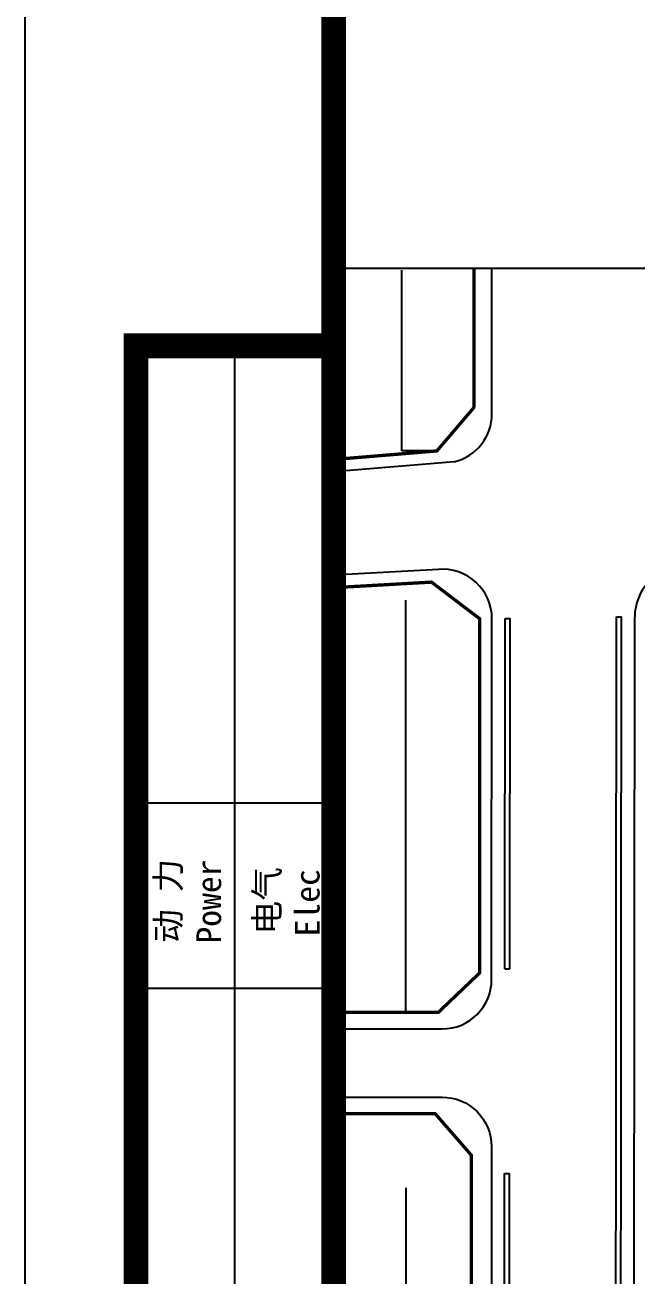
# Model space of a CAD drawing. Extents: x 164940 to 3842273, y 640355 to 1124023.
# Drawn here: x 3779273 to 3782986, y 1086024 to 1093610 of the extents above; entities that cross this region are included whole.
import ezdxf
from ezdxf.enums import TextEntityAlignment as Align

# ---------------------------------------------------------------- set-up
doc = ezdxf.new("R2010")
doc.units = 0
doc.header["$LTSCALE"] = 1000
doc.header["$MEASUREMENT"] = 0
doc.linetypes.add('238400', pattern=[0.8, 0.5, -0.3])
for name, color, linetype in [('l-123', 7, 'Continuous'), ('ROAD', 4, 'Continuous'), ('TK', 6, 'Continuous'), ('道牙', 3, 'Continuous')]:
    doc.layers.add(name, color=color, linetype=linetype)
doc.styles.add('图签栏', font='SimSun.ttf')

# ---------------------------------------------------------------- blocks, each defined once
blk = doc.blocks.new('图框')
for p, q in [((-142208.4793015235, -504711.2319678301), (-142208.4793015235, -445311.2319678301)), ((-141308.4793015235, -487311.2319678301), (-139708.4793015235, -487311.2319678301)), ((-141308.4793015235, -487311.2319678301), (-139708.4793015235, -487311.2319678301)), ((-140508.4793015235, -502911.2319678301), (-140508.4793015235, -487311.2319678301)), ((-141308.4793015235, -491011.2319678301), (-139708.4793015235, -491011.2319678301)), ((-141308.4793015235, -492511.2319678301), (-139708.4793015235, -492511.2319678301))]:
    blk.add_line(p, q)
at = {"const_width": 200}
blk.add_lwpolyline([(-59108.4793015235, -446311.2319678301), (-139708.4793015235, -446311.2319678301), (-139708.4793015235, -503711.2319678301), (-59108.4793015235, -503711.2319678301)], close=True, dxfattribs=at)
blk.add_lwpolyline([(-139708.4793015235, -503711.2319678301), (-141308.4793015235, -503711.2319678301), (-141308.4793015235, -487311.2319678301), (-139708.4793015235, -487311.2319678301)], dxfattribs=at)
at = {"style": '图签栏'}
for s, p in [('动 力', (-141052.2806541351, -491804.1393945226)), ('电气', (-140252.2806541351, -491804.1393945226))]:
    blk.add_text(s, height=200, rotation=90, dxfattribs=at).set_placement(p, align=Align.MIDDLE)
for s, p in [('Power', (-140620.317998796, -492150.2442293568)), ('Elec', (-139823.1333075169, -492092.1448296984))]:
    blk.add_text(s, height=200, rotation=90, dxfattribs=at).set_placement(p)

msp = doc.modelspace()

# ---------------------------------------------------------------- linework, layer by layer
at = {"color": 8, "linetype": '238400', "ltscale": 5, "flags": 128}
for points in [[(3781997.883289305, 1092135.633431011), (3781997.883289305, 1091291.220724609), (3781772.206629243, 1091027.127393604), (3781559.328523202, 1091027.127393604), (3781559.328523202, 1092137.225722697), (3781997.883289305, 1092135.633431011)], [(3781583.168704871, 1087621.868510254), (3781583.168704871, 1090222.467668232), (3781739.605436593, 1090231.319221173), (3782031.328839006, 1090009.533671968), (3782031.328839006, 1087862.793721602), (3781780.445793455, 1087621.868510254), (3781583.168704871, 1087621.868510254)], [(3781583.16870488, 1083967.946749263), (3781750.633024041, 1083967.946749263), (3781980.598858006, 1084220.210442216), (3781980.598858006, 1086756.547066019), (3781765.323490694, 1087003.760079787), (3781583.168704871, 1087003.760079787), (3781583.16870488, 1083967.946749263)]]:
    msp.add_lwpolyline(points, dxfattribs=at)
at = {"color": 8, "linetype": 'Continuous', "const_width": 20, "flags": 128}
for points in [[(3781997.883289305, 1092135.633431011), (3781997.883289305, 1091291.220724609)], [(3781997.883289305, 1091291.220724609), (3781772.206629243, 1091027.127393604), (3781145.982447051, 1090974.784572729)], [(3781143.58879621, 1087621.868510254), (3781780.445793455, 1087621.868510254), (3782031.328839006, 1087860.985271957), (3782031.328839006, 1090009.533671968), (3781739.605436593, 1090231.319221173), (3781149.03229514, 1090197.903223735)], [(3781116.965969501, 1083967.946749263), (3781753.948905913, 1083967.946749263), (3781980.598858006, 1084220.210442216), (3781980.598858006, 1086756.547066019), (3781761.65769683, 1087007.969720484), (3781124.641460849, 1087007.969720484)]]:
    msp.add_lwpolyline(points, dxfattribs=at)
at = {"layer": 'l-123', "ltscale": 6}
msp.add_lwpolyline([(3781145.982447051, 1092135.633431011), (3790229.370824572, 1092135.633431011), (3790229.370824572, 1079378.863604319), (3781145.982447051, 1079378.863604319)], close=True, dxfattribs=at)
at = {"layer": 'ROAD', "color": 8}
msp.add_line((3782969.125276756, 1085579.020565253), (3782972.50595873, 1090021.762075674), dxfattribs=at)
at = {"layer": 'ROAD', "color": 8, "ltscale": 6}
for points in [[(3781781.097315725, 1090308.430618894), (3781145.982447051, 1090272.494347253)], [(3781145.982447051, 1087621.868510254), (3781780.445793455, 1087621.868510254)], [(3781145.982447051, 1087007.969720484), (3781761.65769683, 1087007.969720484)]]:
    msp.add_lwpolyline(points, dxfattribs=at)
at = {"layer": 'ROAD', "color": 8}
msp.add_arc((3783272.505857868, 1090021.51607328), 299.9999999999775, 93.00783741242952, 179.9530424442, dxfattribs=at)
at = {"layer": '道牙', "color": 8}
for p, q in [((3782186.086586889, 1090010.499783371), (3782216.086988326, 1090010.977032174)), ((3782862.504486803, 1090020.012163379), (3782892.50488824, 1090020.489412182)), ((3782184.344293846, 1087885.773494215), (3782214.34428376, 1087885.748893981)), ((3782183.327483812, 1086645.773702905), (3782213.327473726, 1086645.749102671))]:
    msp.add_line(p, q, dxfattribs=at)
at = {"layer": '道牙', "color": 8, "ltscale": 100}
for points in [[(3781877.838875351, 1090961.114189186, 0.345568470865951), (3782106.455793919, 1091252.599158873), (3782106.157699272, 1092135.633431011)], [(3781145.982447051, 1087521.868510254), (3781804.291763471, 1087521.868510254, 0.4139734079657835), (3782104.291662609, 1087821.622507878), (3782106.085516399, 1090009.227119879)], [(3781145.982447051, 1087107.969720484), (3781803.460357904, 1087107.969720484, -0.4144537575691059), (3782103.460257042, 1086807.723718107), (3782101.344641156, 1084227.729979445, -0.3403332670620515), (3781877.838875351, 1083937.89211885, 0.3403332670620515)]]:
    msp.add_lwpolyline(points, format="xyb", dxfattribs=at)
for points in [[(3781877.838875351, 1090961.114189186), (3781145.982447051, 1090899.942118534)], [(3782184.344293846, 1087885.773494215), (3782186.086586889, 1090010.499783371)], [(3782214.34428376, 1087885.748893981), (3782216.086988326, 1090010.977032174)], [(3782860.752591619, 1087883.576063093), (3782862.504486803, 1090020.012163379)], [(3782890.752581533, 1087883.55146286), (3782892.50488824, 1090020.489412182)], [(3782858.152796084, 1084713.125532017), (3782860.752591619, 1087883.576063093)], [(3782888.152785998, 1084713.100931783), (3782890.752581533, 1087883.55146286)], [(3782181.344613254, 1084227.663150531), (3782183.327483812, 1086645.773702905)], [(3782211.344602786, 1084227.638089684), (3782213.327473726, 1086645.749102671)]]:
    msp.add_lwpolyline(points, dxfattribs=at)
msp.add_arc((3781806.085617261, 1090009.473122255), 300.0000000000001, 359.9530424442, 94.77794173015788, dxfattribs=at)

# ---------------------------------------------------------------- block references
at = {"layer": 'TK', "xscale": 0.7491082046180964, "yscale": 0.749108204501681, "zscale": 0.7491082045191116}
msp.add_blockref('图框', (3885802.750546539, 1456713.08017107), dxfattribs=at)

doc.saveas('drawing.dxf')
